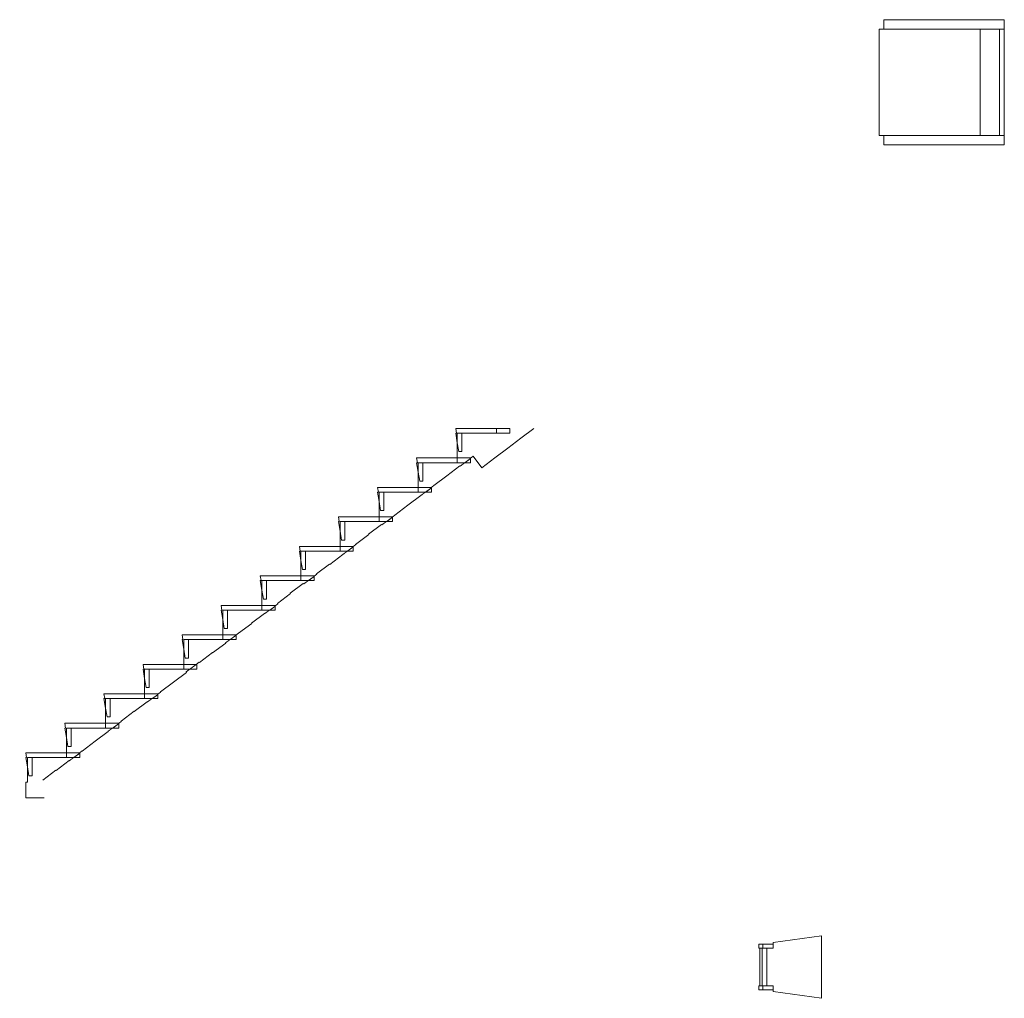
# Model space of a CAD drawing. Header units: millimetres. Extents: x 2336463 to 2579121, y 595385 to 778077.
# Drawn here: x 2506594 to 2512891, y 710034 to 716290 of the extents above; entities that cross this region are included whole.
import ezdxf

# ---------------------------------------------------------------- set-up
doc = ezdxf.new("R2010")
doc.units = ezdxf.units.MM
doc.header["$MEASUREMENT"] = 0
doc.linetypes.add('Wipeout_Contour', pattern=[1000, 0, -1000])
doc.layers.add('1 Планировка_Ном._пера__1', color=7, linetype='Continuous', lineweight=13)
doc.layers.add('Конструктив - Лестницы', color=7, linetype='Continuous')
doc.layers.add('Конструктив - Лестницы_Ном._пера__11', color=7, linetype='Continuous', lineweight=15, true_color=0x6c80ff)
doc.layers.add('Конструктив - Лестницы_Ном._пера__91', color=7, linetype='Continuous', lineweight=13, true_color=0x5e5eff)

# ---------------------------------------------------------------- blocks, each defined once
blk = doc.blocks.new('Кресло Бамбуковое 25')
at = {"layer": '1 Планировка_Ном._пера__1', "color": 7, "linetype": 'Continuous', "lineweight": 13}
for p, q in [((60, 800), (0, 800)), ((0, 800), (0, 30)), ((60, 30), (60, 800)), ((60, 800), (740, 800)), ((60, 770), (740, 770)), ((800, 800), (740, 800)), ((740, 800), (740, 30)), ((800, 30), (800, 800)), ((60, 644.9), (740, 644.9)), ((0, 30), (60, 30)), ((60, 0), (60, 30)), ((60, 0), (740, 0)), ((740, 30), (800, 30)), ((740, 0), (740, 30))]:
    blk.add_line(p, q, dxfattribs=at)
blk = doc.blocks.new('Обеденный Стул 01 25')
at = {"layer": '1 Планировка_Ном._пера__1', "color": 7, "linetype": 'Continuous', "lineweight": 13}
for p, q in [((79.4, 380), (320.6, 380)), ((54.4, 375), (79.4, 375)), ((345.6, 375), (320.6, 375))]:
    blk.add_line(p, q, dxfattribs=at)
at = {"layer": '1 Планировка_Ном._пера__1', "color": 7, "linetype": 'Continuous', "lineweight": 13, "flags": 128}
for points in [[(54.4, 310), (79.4, 310), (79.4, 400), (54.4, 400)], [(79.4, 350), (320.6, 350), (320.6, 395), (79.4, 395)], [(345.6, 310), (320.6, 310), (320.6, 400), (345.6, 400)], [(0, 0), (400, 0), (355.7, 310), (320.6, 310), (320.6, 350), (79.4, 350), (79.4, 310), (44.3, 310)]]:
    blk.add_lwpolyline(points, close=True, dxfattribs=at)

msp = doc.modelspace()

# ---------------------------------------------------------------- block references
at = {"layer": '1 Планировка_Ном._пера__1', "color": 7, "linetype": 'Continuous', "lineweight": 13, "zscale": 1000, "rotation": 270}
msp.add_blockref('Кресло Бамбуковое 25', (2512091.2, 716290.2), dxfattribs=at)
at = {"layer": '1 Планировка_Ном._пера__1', "color": 7, "linetype": 'Continuous', "lineweight": 13, "xscale": -1, "zscale": 1000, "rotation": 90}
msp.add_blockref('Обеденный Стул 01 25', (2511721.9, 710434.2), dxfattribs=at)

# ---------------------------------------------------------------- wipeouts: each hides what was drawn before it
at = {"color": 254, "linetype": 'Wipeout_Contour', "lineweight": 0, "ltscale": 10435579.53771857}
msp.add_wipeout([(2509382.5, 713646.7), (2509402.2, 713528.7), (2509422.5, 713528.7), (2509422.5, 713646.7)], dxfattribs=at).dxf.layer = 'Конструктив - Лестницы'
at = {"color": 254, "linetype": 'Wipeout_Contour', "lineweight": 0, "ltscale": 10434411.48867676}
msp.add_wipeout([(2509132.5, 713458.2), (2509152.2, 713340.2), (2509172.5, 713340.2), (2509172.5, 713458.2)], dxfattribs=at).dxf.layer = 'Конструктив - Лестницы'
at = {"color": 254, "linetype": 'Wipeout_Contour', "lineweight": 0, "ltscale": 10433243.45918261}
msp.add_wipeout([(2508882.5, 713269.8), (2508902.2, 713151.8), (2508922.5, 713151.8), (2508922.5, 713269.8)], dxfattribs=at).dxf.layer = 'Конструктив - Лестницы'
at = {"color": 254, "linetype": 'Wipeout_Contour', "lineweight": 0, "ltscale": 10432075.44924267}
msp.add_wipeout([(2508632.5, 713081.3), (2508652.2, 712963.3), (2508672.5, 712963.3), (2508672.5, 713081.3)], dxfattribs=at).dxf.layer = 'Конструктив - Лестницы'
at = {"color": 254, "linetype": 'Wipeout_Contour', "lineweight": 0, "ltscale": 10430907.45886353}
msp.add_wipeout([(2508382.5, 712892.8), (2508402.2, 712774.8), (2508422.5, 712774.8), (2508422.5, 712892.8)], dxfattribs=at).dxf.layer = 'Конструктив - Лестницы'
at = {"color": 254, "linetype": 'Wipeout_Contour', "lineweight": 0, "ltscale": 10429739.48805175}
msp.add_wipeout([(2508132.5, 712704.4), (2508152.2, 712586.4), (2508172.5, 712586.4), (2508172.5, 712704.4)], dxfattribs=at).dxf.layer = 'Конструктив - Лестницы'
at = {"color": 254, "linetype": 'Wipeout_Contour', "lineweight": 0, "ltscale": 10428571.53681391}
msp.add_wipeout([(2507882.5, 712515.9), (2507902.2, 712397.9), (2507922.5, 712397.9), (2507922.5, 712515.9)], dxfattribs=at).dxf.layer = 'Конструктив - Лестницы'
at = {"color": 254, "linetype": 'Wipeout_Contour', "lineweight": 0, "ltscale": 10427403.60515657}
msp.add_wipeout([(2507632.5, 712327.5), (2507652.2, 712209.5), (2507672.5, 712209.5), (2507672.5, 712327.5)], dxfattribs=at).dxf.layer = 'Конструктив - Лестницы'
at = {"color": 254, "linetype": 'Wipeout_Contour', "lineweight": 0, "ltscale": 10426235.69308634}
msp.add_wipeout([(2507382.5, 712139), (2507402.2, 712021), (2507422.5, 712021), (2507422.5, 712139)], dxfattribs=at).dxf.layer = 'Конструктив - Лестницы'
at = {"color": 254, "linetype": 'Wipeout_Contour', "lineweight": 0, "ltscale": 10425067.80060979}
msp.add_wipeout([(2507132.5, 711950.5), (2507152.2, 711832.5), (2507172.5, 711832.5), (2507172.5, 711950.5)], dxfattribs=at).dxf.layer = 'Конструктив - Лестницы'
at = {"color": 254, "linetype": 'Wipeout_Contour', "lineweight": 0, "ltscale": 10423899.9277335}
msp.add_wipeout([(2506882.5, 711762.1), (2506902.2, 711644.1), (2506922.5, 711644.1), (2506922.5, 711762.1)], dxfattribs=at).dxf.layer = 'Конструктив - Лестницы'
at = {"color": 254, "linetype": 'Wipeout_Contour', "lineweight": 0, "ltscale": 10422732.07446406}
msp.add_wipeout([(2506632.5, 711573.6), (2506652.2, 711455.6), (2506672.5, 711455.6), (2506672.5, 711573.6)], dxfattribs=at).dxf.layer = 'Конструктив - Лестницы'
at = {"color": 254, "linetype": 'Wipeout_Contour', "lineweight": 0, "ltscale": 7816784.041075777}
msp.add_wipeout([(2506632.5, 711344.5), (2506593.6, 711315.2), (2506632.5, 711315.2)], dxfattribs=at).dxf.layer = 'Конструктив - Лестницы'

# ---------------------------------------------------------------- next in the draw order: wipeouts: each hides what was drawn before it
at = {"color": 254, "linetype": 'Wipeout_Contour', "lineweight": 0, "ltscale": 10436233.5897624}
msp.add_wipeout([(2509727.5, 713676.7), (2509382.5, 713676.7), (2509387.5, 713646.7), (2509727.5, 713646.7)], dxfattribs=at).dxf.layer = 'Конструктив - Лестницы'
at = {"color": 254, "linetype": 'Wipeout_Contour', "lineweight": 0, "ltscale": 10435065.53545088}
msp.add_wipeout([(2509477.5, 713488.2), (2509132.5, 713488.2), (2509137.5, 713458.2), (2509477.5, 713458.2)], dxfattribs=at).dxf.layer = 'Конструктив - Лестницы'
at = {"color": 254, "linetype": 'Wipeout_Contour', "lineweight": 0, "ltscale": 10433897.5006846}
msp.add_wipeout([(2509227.5, 713299.8), (2508882.5, 713299.8), (2508887.5, 713269.8), (2509227.5, 713269.8)], dxfattribs=at).dxf.layer = 'Конструктив - Лестницы'
at = {"color": 254, "linetype": 'Wipeout_Contour', "lineweight": 0, "ltscale": 10432729.48547014}
msp.add_wipeout([(2508977.5, 713111.3), (2508632.5, 713111.3), (2508637.5, 713081.3), (2508977.5, 713081.3)], dxfattribs=at).dxf.layer = 'Конструктив - Лестницы'
at = {"color": 254, "linetype": 'Wipeout_Contour', "lineweight": 0, "ltscale": 10431561.48981407}
msp.add_wipeout([(2508727.5, 712922.8), (2508382.5, 712922.8), (2508387.5, 712892.8), (2508727.5, 712892.8)], dxfattribs=at).dxf.layer = 'Конструктив - Лестницы'
at = {"color": 254, "linetype": 'Wipeout_Contour', "lineweight": 0, "ltscale": 10430393.51372295}
msp.add_wipeout([(2508477.5, 712734.4), (2508132.5, 712734.4), (2508137.5, 712704.4), (2508477.5, 712704.4)], dxfattribs=at).dxf.layer = 'Конструктив - Лестницы'
at = {"color": 254, "linetype": 'Wipeout_Contour', "lineweight": 0, "ltscale": 10429225.55720336}
msp.add_wipeout([(2508227.5, 712545.9), (2507882.5, 712545.9), (2507887.5, 712515.9), (2508227.5, 712515.9)], dxfattribs=at).dxf.layer = 'Конструктив - Лестницы'
at = {"color": 254, "linetype": 'Wipeout_Contour', "lineweight": 0, "ltscale": 10428057.62026186}
msp.add_wipeout([(2507977.5, 712357.5), (2507632.5, 712357.5), (2507637.5, 712327.5), (2507977.5, 712327.5)], dxfattribs=at).dxf.layer = 'Конструктив - Лестницы'
at = {"color": 254, "linetype": 'Wipeout_Contour', "lineweight": 0, "ltscale": 10426889.70290506}
msp.add_wipeout([(2507727.5, 712169), (2507382.5, 712169), (2507387.5, 712139), (2507727.5, 712139)], dxfattribs=at).dxf.layer = 'Конструктив - Лестницы'
at = {"color": 254, "linetype": 'Wipeout_Contour', "lineweight": 0, "ltscale": 10425721.80513952}
msp.add_wipeout([(2507477.5, 711980.5), (2507132.5, 711980.5), (2507137.5, 711950.5), (2507477.5, 711950.5)], dxfattribs=at).dxf.layer = 'Конструктив - Лестницы'
at = {"color": 254, "linetype": 'Wipeout_Contour', "lineweight": 0, "ltscale": 10424553.92697182}
msp.add_wipeout([(2507227.5, 711792.1), (2506882.5, 711792.1), (2506887.5, 711762.1), (2507227.5, 711762.1)], dxfattribs=at).dxf.layer = 'Конструктив - Лестницы'
at = {"color": 254, "linetype": 'Wipeout_Contour', "lineweight": 0, "ltscale": 10423386.06840856}
msp.add_wipeout([(2506977.5, 711603.6), (2506632.5, 711603.6), (2506637.5, 711573.6), (2506977.5, 711573.6)], dxfattribs=at).dxf.layer = 'Конструктив - Лестницы'

# ---------------------------------------------------------------- next in the draw order: wipeouts: each hides what was drawn before it
at = {"color": 254, "linetype": 'Wipeout_Contour', "lineweight": 0, "ltscale": 20845582.3922145}
msp.add_wipeout([(2506632.5, 711415.2), (2506632.5, 711344.5), (2506936.4, 711573.6), (2506672.5, 711573.6), (2506672.5, 711455.6), (2506652.2, 711455.6), (2506642.6, 711513), (2506642.6, 711415.2)], dxfattribs=at).dxf.layer = 'Конструктив - Лестницы'

# ---------------------------------------------------------------- next in the draw order: linework, layer by layer
at = {"layer": 'Конструктив - Лестницы_Ном._пера__11', "color": 171, "linetype": 'Continuous', "lineweight": 15, "true_color": 0x6c80ff}
for p, q in [((2506632.5, 711603.6), (2506637.5, 711573.6)), ((2506632.5, 711573.6), (2506637.5, 711573.6)), ((2506642.6, 711513), (2506632.5, 711573.6)), ((2506642.6, 711573.6), (2506672.5, 711573.6)), ((2506672.5, 711573.6), (2506672.5, 711455.6)), ((2506652.2, 711455.6), (2506642.6, 711513)), ((2506672.5, 711455.6), (2506652.2, 711455.6))]:
    msp.add_line(p, q, dxfattribs=at)
at = {"layer": 'Конструктив - Лестницы_Ном._пера__91', "color": 171, "linetype": 'Continuous', "lineweight": 13, "true_color": 0x5e5eff}
for p, q in [((2506642.6, 711573.6), (2506642.6, 711513)), ((2506642.6, 711513), (2506642.6, 711415.2)), ((2506825, 711492), (2506741.7, 711429.2)), ((2506826.1, 711490.6), (2506825, 711492)), ((2506632.5, 711315.2), (2506632.5, 711415.2)), ((2506642.6, 711415.2), (2506632.5, 711415.2)), ((2506632.5, 711315.2), (2506749.1, 711315.2))]:
    msp.add_line(p, q, dxfattribs=at)

# ---------------------------------------------------------------- next in the draw order: wipeouts: each hides what was drawn before it
at = {"color": 254, "linetype": 'Wipeout_Contour', "lineweight": 0, "ltscale": 18242102.73620889}
msp.add_wipeout([(2506892.6, 711701.5), (2506892.6, 711603.6), (2506976.2, 711603.6), (2507186.4, 711762.1), (2506922.5, 711762.1), (2506922.5, 711644.1), (2506902.2, 711644.1)], dxfattribs=at).dxf.layer = 'Конструктив - Лестницы'

# ---------------------------------------------------------------- next in the draw order: linework, layer by layer
at = {"layer": 'Конструктив - Лестницы_Ном._пера__11', "color": 171, "linetype": 'Continuous', "lineweight": 15, "true_color": 0x6c80ff}
for p, q in [((2506882.5, 711792.1), (2506887.5, 711762.1)), ((2506882.5, 711762.1), (2506887.5, 711762.1)), ((2506892.6, 711701.5), (2506882.5, 711762.1)), ((2506892.6, 711762.1), (2506922.5, 711762.1)), ((2506922.5, 711762.1), (2506922.5, 711644.1)), ((2506902.2, 711644.1), (2506892.6, 711701.5)), ((2506922.5, 711644.1), (2506902.2, 711644.1)), ((2506892.6, 711603.6), (2506632.5, 711603.6)), ((2506672.5, 711573.6), (2506892.6, 711573.6))]:
    msp.add_line(p, q, dxfattribs=at)
at = {"layer": 'Конструктив - Лестницы_Ном._пера__91', "color": 171, "linetype": 'Continuous', "lineweight": 13, "true_color": 0x5e5eff}
for p, q in [((2506892.6, 711762.1), (2506892.6, 711701.5)), ((2506892.6, 711701.5), (2506892.6, 711603.6)), ((2507077.2, 711677.6), (2507077.3, 711677.5)), ((2506892.6, 711603.6), (2506892.6, 711573.6))]:
    msp.add_line(p, q, dxfattribs=at)

# ---------------------------------------------------------------- next in the draw order: wipeouts: each hides what was drawn before it
at = {"color": 254, "linetype": 'Wipeout_Contour', "lineweight": 0, "ltscale": 18244146.50115009}
msp.add_wipeout([(2507142.6, 711792.1), (2507226.2, 711792.1), (2507436.4, 711950.5), (2507172.5, 711950.5), (2507172.5, 711832.5), (2507152.2, 711832.5), (2507142.6, 711889.9)], dxfattribs=at).dxf.layer = 'Конструктив - Лестницы'
at = {"color": 254, "linetype": 'Wipeout_Contour', "lineweight": 0, "ltscale": 10424003.31327362}
msp.add_wipeout([(2506936.4, 711573.6), (2506977.5, 711573.6), (2506977.5, 711603.6), (2506976.2, 711603.6)], dxfattribs=at).dxf.layer = 'Конструктив - Лестницы'

# ---------------------------------------------------------------- next in the draw order: linework, layer by layer
at = {"layer": 'Конструктив - Лестницы_Ном._пера__11', "color": 171, "linetype": 'Continuous', "lineweight": 15, "true_color": 0x6c80ff}
for p, q in [((2507132.5, 711980.5), (2507137.5, 711950.5)), ((2507132.5, 711950.5), (2507137.5, 711950.5)), ((2507142.6, 711889.9), (2507132.5, 711950.5)), ((2507142.6, 711950.5), (2507172.5, 711950.5)), ((2507152.2, 711832.5), (2507142.6, 711889.9)), ((2507172.5, 711950.5), (2507172.5, 711832.5)), ((2507172.5, 711832.5), (2507152.2, 711832.5)), ((2507142.6, 711792.1), (2506882.5, 711792.1)), ((2506922.5, 711762.1), (2507142.6, 711762.1)), ((2506977.5, 711603.6), (2506892.6, 711603.6)), ((2506892.6, 711573.6), (2506977.5, 711573.6)), ((2506977.5, 711573.6), (2506977.5, 711603.6))]:
    msp.add_line(p, q, dxfattribs=at)
at = {"layer": 'Конструктив - Лестницы_Ном._пера__91', "color": 171, "linetype": 'Continuous', "lineweight": 13, "true_color": 0x5e5eff}
for p, q in [((2507142.6, 711950.5), (2507142.6, 711889.9)), ((2507142.6, 711889.9), (2507142.6, 711792.1)), ((2507326.1, 711867.5), (2507325.1, 711868.9)), ((2507142.6, 711792.1), (2507142.6, 711762.1)), ((2507077.3, 711677.5), (2506993.9, 711614.7)), ((2506993.3, 711615.5), (2506910, 711552.7)), ((2506993.9, 711614.7), (2506993.3, 711615.5)), ((2506909.4, 711553.4), (2506826.1, 711490.6)), ((2506910, 711552.7), (2506909.4, 711553.4))]:
    msp.add_line(p, q, dxfattribs=at)

# ---------------------------------------------------------------- next in the draw order: wipeouts: each hides what was drawn before it
at = {"color": 254, "linetype": 'Wipeout_Contour', "lineweight": 0, "ltscale": 18246190.30046841}
msp.add_wipeout([(2507402.2, 712021), (2507392.6, 712078.4), (2507392.6, 711980.5), (2507476.2, 711980.5), (2507686.4, 712139), (2507422.5, 712139), (2507422.5, 712021)], dxfattribs=at).dxf.layer = 'Конструктив - Лестницы'
at = {"color": 254, "linetype": 'Wipeout_Contour', "lineweight": 0, "ltscale": 10425171.16435225}
msp.add_wipeout([(2507186.4, 711762.1), (2507227.5, 711762.1), (2507227.5, 711792.1), (2507226.2, 711792.1)], dxfattribs=at).dxf.layer = 'Конструктив - Лестницы'

# ---------------------------------------------------------------- next in the draw order: linework, layer by layer
at = {"layer": 'Конструктив - Лестницы_Ном._пера__11', "color": 171, "linetype": 'Continuous', "lineweight": 15, "true_color": 0x6c80ff}
for p, q in [((2507382.5, 712169), (2507387.5, 712139)), ((2507382.5, 712139), (2507387.5, 712139)), ((2507392.6, 712078.4), (2507382.5, 712139)), ((2507392.6, 712139), (2507422.5, 712139)), ((2507402.2, 712021), (2507392.6, 712078.4)), ((2507422.5, 712139), (2507422.5, 712021)), ((2507422.5, 712021), (2507402.2, 712021)), ((2507392.6, 711980.5), (2507132.5, 711980.5)), ((2507172.5, 711950.5), (2507392.6, 711950.5)), ((2507227.5, 711792.1), (2507142.6, 711792.1)), ((2507142.6, 711762.1), (2507227.5, 711762.1)), ((2507227.5, 711762.1), (2507227.5, 711792.1))]:
    msp.add_line(p, q, dxfattribs=at)
at = {"layer": 'Конструктив - Лестницы_Ном._пера__91', "color": 171, "linetype": 'Continuous', "lineweight": 13, "true_color": 0x5e5eff}
for p, q in [((2507392.6, 712139), (2507392.6, 712078.4)), ((2507392.6, 712078.4), (2507392.6, 711980.5)), ((2507576.9, 712054.9), (2507576.7, 712055.1)), ((2507392.6, 711980.5), (2507392.6, 711950.5)), ((2507325.1, 711868.9), (2507241.7, 711806.1)), ((2507243.3, 711804), (2507160, 711741.2)), ((2507241.7, 711806.1), (2507243.3, 711804)), ((2507160.5, 711740.4), (2507077.2, 711677.6)), ((2507160, 711741.2), (2507160.5, 711740.4))]:
    msp.add_line(p, q, dxfattribs=at)

# ---------------------------------------------------------------- next in the draw order: wipeouts: each hides what was drawn before it
at = {"color": 254, "linetype": 'Wipeout_Contour', "lineweight": 0, "ltscale": 18248234.13413852}
msp.add_wipeout([(2507642.6, 712169), (2507726.2, 712169), (2507936.4, 712327.5), (2507672.5, 712327.5), (2507672.5, 712209.5), (2507652.2, 712209.5), (2507642.6, 712266.9)], dxfattribs=at).dxf.layer = 'Конструктив - Лестницы'
at = {"color": 254, "linetype": 'Wipeout_Contour', "lineweight": 0, "ltscale": 10426339.03481932}
msp.add_wipeout([(2507436.4, 711950.5), (2507477.5, 711950.5), (2507477.5, 711980.5), (2507476.2, 711980.5)], dxfattribs=at).dxf.layer = 'Конструктив - Лестницы'

# ---------------------------------------------------------------- next in the draw order: linework, layer by layer
at = {"layer": 'Конструктив - Лестницы_Ном._пера__11', "color": 171, "linetype": 'Continuous', "lineweight": 15, "true_color": 0x6c80ff}
for p, q in [((2507632.5, 712357.5), (2507637.5, 712327.5)), ((2507632.5, 712327.5), (2507637.5, 712327.5)), ((2507642.6, 712266.9), (2507632.5, 712327.5)), ((2507642.6, 712327.5), (2507672.5, 712327.5)), ((2507652.2, 712209.5), (2507642.6, 712266.9)), ((2507672.5, 712327.5), (2507672.5, 712209.5)), ((2507672.5, 712209.5), (2507652.2, 712209.5)), ((2507642.6, 712169), (2507382.5, 712169)), ((2507422.5, 712139), (2507642.6, 712139)), ((2507477.5, 711980.5), (2507392.6, 711980.5)), ((2507477.5, 711950.5), (2507477.5, 711980.5)), ((2507392.6, 711950.5), (2507477.5, 711950.5))]:
    msp.add_line(p, q, dxfattribs=at)
at = {"layer": 'Конструктив - Лестницы_Ном._пера__91', "color": 171, "linetype": 'Continuous', "lineweight": 13, "true_color": 0x5e5eff}
for p, q in [((2507642.6, 712327.5), (2507642.6, 712266.9)), ((2507642.6, 712266.9), (2507642.6, 712169)), ((2507827.7, 712242.4), (2507826.6, 712243.8)), ((2507642.6, 712169), (2507642.6, 712139)), ((2507576.7, 712055.1), (2507493.4, 711992.3)), ((2507494.3, 711991.2), (2507410.9, 711928.4)), ((2507493.4, 711992.3), (2507494.3, 711991.2)), ((2507409.4, 711930.3), (2507326.1, 711867.5)), ((2507410.9, 711928.4), (2507409.4, 711930.3))]:
    msp.add_line(p, q, dxfattribs=at)

# ---------------------------------------------------------------- next in the draw order: wipeouts: each hides what was drawn before it
at = {"color": 254, "linetype": 'Wipeout_Contour', "lineweight": 0, "ltscale": 18250278.00191351}
msp.add_wipeout([(2507892.6, 712357.5), (2507976.2, 712357.5), (2508186.4, 712515.9), (2507922.5, 712515.9), (2507922.5, 712397.9), (2507902.2, 712397.9), (2507892.6, 712455.3)], dxfattribs=at).dxf.layer = 'Конструктив - Лестницы'
at = {"color": 254, "linetype": 'Wipeout_Contour', "lineweight": 0, "ltscale": 10427506.92485918}
msp.add_wipeout([(2507686.4, 712139), (2507727.5, 712139), (2507727.5, 712169), (2507726.2, 712169)], dxfattribs=at).dxf.layer = 'Конструктив - Лестницы'

# ---------------------------------------------------------------- next in the draw order: linework, layer by layer
at = {"layer": 'Конструктив - Лестницы_Ном._пера__11', "color": 171, "linetype": 'Continuous', "lineweight": 15, "true_color": 0x6c80ff}
for p, q in [((2507882.5, 712545.9), (2507887.5, 712515.9)), ((2507882.5, 712515.9), (2507887.5, 712515.9)), ((2507892.6, 712455.3), (2507882.5, 712515.9)), ((2507902.2, 712397.9), (2507892.6, 712455.3)), ((2507922.5, 712515.9), (2507922.5, 712397.9)), ((2507922.5, 712397.9), (2507902.2, 712397.9)), ((2507892.6, 712357.5), (2507632.5, 712357.5)), ((2507672.5, 712327.5), (2507892.6, 712327.5)), ((2507727.5, 712169), (2507642.6, 712169)), ((2507727.5, 712139), (2507727.5, 712169)), ((2507642.6, 712139), (2507727.5, 712139))]:
    msp.add_line(p, q, dxfattribs=at)
at = {"layer": 'Конструктив - Лестницы_Ном._пера__91', "color": 171, "linetype": 'Continuous', "lineweight": 13, "true_color": 0x5e5eff}
for p, q in [((2507892.6, 712515.9), (2507892.6, 712455.3)), ((2507892.6, 712455.3), (2507892.6, 712357.5)), ((2508077, 712431.7), (2508077.4, 712431.2)), ((2507892.6, 712357.5), (2507892.6, 712327.5)), ((2507826.6, 712243.8), (2507743.3, 712180.9)), ((2507741.2, 712183.7), (2507657.9, 712120.9)), ((2507743.3, 712180.9), (2507741.2, 712183.7)), ((2507660.2, 712117.8), (2507576.9, 712054.9)), ((2507657.9, 712120.9), (2507660.2, 712117.8))]:
    msp.add_line(p, q, dxfattribs=at)

# ---------------------------------------------------------------- next in the draw order: wipeouts: each hides what was drawn before it
at = {"color": 254, "linetype": 'Wipeout_Contour', "lineweight": 0, "ltscale": 18252321.90442101}
msp.add_wipeout([(2508152.2, 712586.4), (2508142.6, 712643.8), (2508142.6, 712545.9), (2508226.2, 712545.9), (2508436.4, 712704.4), (2508172.5, 712704.4), (2508172.5, 712586.4)], dxfattribs=at).dxf.layer = 'Конструктив - Лестницы'
at = {"color": 254, "linetype": 'Wipeout_Contour', "lineweight": 0, "ltscale": 10428674.83470961}
msp.add_wipeout([(2507976.2, 712357.5), (2507936.4, 712327.5), (2507977.5, 712327.5), (2507977.5, 712357.5)], dxfattribs=at).dxf.layer = 'Конструктив - Лестницы'

# ---------------------------------------------------------------- next in the draw order: linework, layer by layer
at = {"layer": 'Конструктив - Лестницы_Ном._пера__11', "color": 171, "linetype": 'Continuous', "lineweight": 15, "true_color": 0x6c80ff}
for p, q in [((2508132.5, 712734.4), (2508137.5, 712704.4)), ((2508132.5, 712704.4), (2508137.5, 712704.4)), ((2508142.6, 712643.8), (2508132.5, 712704.4)), ((2508142.6, 712704.4), (2508172.5, 712704.4)), ((2508152.2, 712586.4), (2508142.6, 712643.8)), ((2508172.5, 712704.4), (2508172.5, 712586.4)), ((2508172.5, 712586.4), (2508152.2, 712586.4)), ((2508142.6, 712545.9), (2507882.5, 712545.9)), ((2507892.6, 712515.9), (2508142.6, 712515.9)), ((2507977.5, 712357.5), (2507892.6, 712357.5)), ((2507977.5, 712327.5), (2507977.5, 712357.5)), ((2507892.6, 712327.5), (2507977.5, 712327.5))]:
    msp.add_line(p, q, dxfattribs=at)
at = {"layer": 'Конструктив - Лестницы_Ном._пера__91', "color": 171, "linetype": 'Continuous', "lineweight": 13, "true_color": 0x5e5eff}
for p, q in [((2508142.6, 712704.4), (2508142.6, 712643.8)), ((2508142.6, 712643.8), (2508142.6, 712545.9)), ((2508324.1, 712624), (2508326.2, 712621.2)), ((2508142.6, 712545.9), (2508142.6, 712515.9)), ((2508077.4, 712431.2), (2507994.1, 712368.3)), ((2507993.3, 712369.4), (2507910, 712306.5)), ((2507994.1, 712368.3), (2507993.3, 712369.4)), ((2507911, 712305.2), (2507827.7, 712242.4)), ((2507910, 712306.5), (2507911, 712305.2))]:
    msp.add_line(p, q, dxfattribs=at)

# ---------------------------------------------------------------- next in the draw order: wipeouts: each hides what was drawn before it
at = {"color": 254, "linetype": 'Wipeout_Contour', "lineweight": 0, "ltscale": 18254365.84085494}
msp.add_wipeout([(2508392.6, 712832.2), (2508392.6, 712734.4), (2508476.2, 712734.4), (2508686.4, 712892.8), (2508422.5, 712892.8), (2508422.5, 712774.8), (2508402.2, 712774.8)], dxfattribs=at).dxf.layer = 'Конструктив - Лестницы'
at = {"color": 254, "linetype": 'Wipeout_Contour', "lineweight": 0, "ltscale": 10429842.76407325}
msp.add_wipeout([(2508186.4, 712515.9), (2508227.5, 712515.9), (2508227.5, 712545.9), (2508226.2, 712545.9)], dxfattribs=at).dxf.layer = 'Конструктив - Лестницы'

# ---------------------------------------------------------------- next in the draw order: linework, layer by layer
at = {"layer": 'Конструктив - Лестницы_Ном._пера__11', "color": 171, "linetype": 'Continuous', "lineweight": 15, "true_color": 0x6c80ff}
for p, q in [((2508382.5, 712922.8), (2508387.5, 712892.8)), ((2508382.5, 712892.8), (2508387.5, 712892.8)), ((2508392.6, 712832.2), (2508382.5, 712892.8)), ((2508422.5, 712892.8), (2508422.5, 712774.8)), ((2508402.2, 712774.8), (2508392.6, 712832.2)), ((2508422.5, 712774.8), (2508402.2, 712774.8)), ((2508392.6, 712734.4), (2508132.5, 712734.4)), ((2508172.5, 712704.4), (2508392.6, 712704.4)), ((2508227.5, 712545.9), (2508142.6, 712545.9)), ((2508227.5, 712515.9), (2508227.5, 712545.9)), ((2508142.6, 712515.9), (2508227.5, 712515.9))]:
    msp.add_line(p, q, dxfattribs=at)
at = {"layer": 'Конструктив - Лестницы_Ном._пера__91', "color": 171, "linetype": 'Continuous', "lineweight": 13, "true_color": 0x5e5eff}
for p, q in [((2508392.6, 712892.8), (2508392.6, 712832.2)), ((2508392.6, 712832.2), (2508392.6, 712734.4)), ((2508577.6, 712807.8), (2508575.7, 712810.4)), ((2508392.6, 712734.4), (2508392.6, 712704.4)), ((2508326.2, 712621.2), (2508242.9, 712558.4)), ((2508244.6, 712556.2), (2508161.2, 712493.3)), ((2508242.9, 712558.4), (2508244.6, 712556.2)), ((2508160.3, 712494.5), (2508077, 712431.7)), ((2508161.2, 712493.3), (2508160.3, 712494.5))]:
    msp.add_line(p, q, dxfattribs=at)

# ---------------------------------------------------------------- next in the draw order: wipeouts: each hides what was drawn before it
at = {"color": 254, "linetype": 'Wipeout_Contour', "lineweight": 0, "ltscale": 18256409.81155451}
msp.add_wipeout([(2508642.6, 712922.8), (2508726.2, 712922.8), (2508936.4, 713081.3), (2508672.5, 713081.3), (2508672.5, 712963.3), (2508652.2, 712963.3), (2508642.6, 713020.7)], dxfattribs=at).dxf.layer = 'Конструктив - Лестницы'
at = {"color": 254, "linetype": 'Wipeout_Contour', "lineweight": 0, "ltscale": 10431010.71311093}
msp.add_wipeout([(2508436.4, 712704.4), (2508477.5, 712704.4), (2508477.5, 712734.4), (2508476.2, 712734.4)], dxfattribs=at).dxf.layer = 'Конструктив - Лестницы'

# ---------------------------------------------------------------- next in the draw order: linework, layer by layer
at = {"layer": 'Конструктив - Лестницы_Ном._пера__11', "color": 171, "linetype": 'Continuous', "lineweight": 15, "true_color": 0x6c80ff}
for p, q in [((2508632.5, 713111.3), (2508637.5, 713081.3)), ((2508632.5, 713081.3), (2508637.5, 713081.3)), ((2508642.6, 713020.7), (2508632.5, 713081.3)), ((2508642.6, 713081.3), (2508672.5, 713081.3)), ((2508672.5, 713081.3), (2508672.5, 712963.3)), ((2508652.2, 712963.3), (2508642.6, 713020.7)), ((2508672.5, 712963.3), (2508652.2, 712963.3)), ((2508642.6, 712922.8), (2508382.5, 712922.8)), ((2508392.6, 712892.8), (2508642.6, 712892.8)), ((2508477.5, 712734.4), (2508392.6, 712734.4)), ((2508477.5, 712704.4), (2508477.5, 712734.4)), ((2508392.6, 712704.4), (2508477.5, 712704.4))]:
    msp.add_line(p, q, dxfattribs=at)
at = {"layer": 'Конструктив - Лестницы_Ном._пера__91', "color": 171, "linetype": 'Continuous', "lineweight": 13, "true_color": 0x5e5eff}
for p, q in [((2508642.6, 713081.3), (2508642.6, 713020.7)), ((2508642.6, 713020.7), (2508642.6, 712922.8)), ((2508824.5, 713000.4), (2508825.8, 712998.7)), ((2508642.6, 712922.8), (2508642.6, 712892.8)), ((2508575.7, 712810.4), (2508492.3, 712747.5)), ((2508493.3, 712746.3), (2508410, 712683.5)), ((2508492.3, 712747.5), (2508493.3, 712746.3)), ((2508407.5, 712686.8), (2508324.1, 712624)), ((2508410, 712683.5), (2508407.5, 712686.8))]:
    msp.add_line(p, q, dxfattribs=at)

# ---------------------------------------------------------------- next in the draw order: wipeouts: each hides what was drawn before it
at = {"color": 254, "linetype": 'Wipeout_Contour', "lineweight": 0, "ltscale": 18258453.81642711}
msp.add_wipeout([(2508892.6, 713111.3), (2508976.2, 713111.3), (2509186.4, 713269.8), (2508922.5, 713269.8), (2508922.5, 713151.8), (2508902.2, 713151.8), (2508892.6, 713209.2)], dxfattribs=at).dxf.layer = 'Конструктив - Лестницы'
at = {"color": 254, "linetype": 'Wipeout_Contour', "lineweight": 0, "ltscale": 10432178.68155132}
msp.add_wipeout([(2508686.4, 712892.8), (2508727.5, 712892.8), (2508727.5, 712922.8), (2508726.2, 712922.8)], dxfattribs=at).dxf.layer = 'Конструктив - Лестницы'

# ---------------------------------------------------------------- next in the draw order: linework, layer by layer
at = {"layer": 'Конструктив - Лестницы_Ном._пера__11', "color": 171, "linetype": 'Continuous', "lineweight": 15, "true_color": 0x6c80ff}
for p, q in [((2508882.5, 713299.8), (2508887.5, 713269.8)), ((2508882.5, 713269.8), (2508887.5, 713269.8)), ((2508892.6, 713209.2), (2508882.5, 713269.8)), ((2508892.6, 713269.8), (2508922.5, 713269.8)), ((2508922.5, 713269.8), (2508922.5, 713151.8)), ((2508902.2, 713151.8), (2508892.6, 713209.2)), ((2508922.5, 713151.8), (2508902.2, 713151.8)), ((2508892.6, 713111.3), (2508632.5, 713111.3)), ((2508672.5, 713081.3), (2508892.6, 713081.3)), ((2508727.5, 712922.8), (2508642.6, 712922.8)), ((2508727.5, 712892.8), (2508727.5, 712922.8)), ((2508642.6, 712892.8), (2508727.5, 712892.8))]:
    msp.add_line(p, q, dxfattribs=at)
at = {"layer": 'Конструктив - Лестницы_Ном._пера__91', "color": 171, "linetype": 'Continuous', "lineweight": 13, "true_color": 0x5e5eff}
for p, q in [((2508892.6, 713269.8), (2508892.6, 713209.2)), ((2508892.6, 713209.2), (2508892.6, 713111.3)), ((2508892.6, 713111.3), (2508892.6, 713081.3)), ((2508825.8, 712998.7), (2508742.4, 712935.9)), ((2508743.3, 712934.7), (2508660, 712871.9)), ((2508742.4, 712935.9), (2508743.3, 712934.7)), ((2508660.9, 712870.7), (2508577.6, 712807.8)), ((2508660, 712871.9), (2508660.9, 712870.7))]:
    msp.add_line(p, q, dxfattribs=at)

# ---------------------------------------------------------------- next in the draw order: wipeouts: each hides what was drawn before it
at = {"color": 254, "linetype": 'Wipeout_Contour', "lineweight": 0, "ltscale": 18260497.85551536}
msp.add_wipeout([(2509152.2, 713340.2), (2509142.6, 713397.6), (2509142.6, 713299.8), (2509226.2, 713299.8), (2509436.4, 713458.2), (2509172.5, 713458.2), (2509172.5, 713340.2)], dxfattribs=at).dxf.layer = 'Конструктив - Лестницы'
at = {"color": 254, "linetype": 'Wipeout_Contour', "lineweight": 0, "ltscale": 10433346.66948441}
msp.add_wipeout([(2508936.4, 713081.3), (2508977.5, 713081.3), (2508977.5, 713111.3), (2508976.2, 713111.3)], dxfattribs=at).dxf.layer = 'Конструктив - Лестницы'

# ---------------------------------------------------------------- next in the draw order: linework, layer by layer
at = {"layer": 'Конструктив - Лестницы_Ном._пера__11', "color": 171, "linetype": 'Continuous', "lineweight": 15, "true_color": 0x6c80ff}
for p, q in [((2509132.5, 713488.2), (2509137.5, 713458.2)), ((2509132.5, 713458.2), (2509137.5, 713458.2)), ((2509142.6, 713397.6), (2509132.5, 713458.2)), ((2509142.6, 713458.2), (2509172.5, 713458.2)), ((2509172.5, 713458.2), (2509172.5, 713340.2)), ((2509152.2, 713340.2), (2509142.6, 713397.6)), ((2509172.5, 713340.2), (2509152.2, 713340.2)), ((2509142.6, 713299.8), (2508882.5, 713299.8)), ((2508922.5, 713269.8), (2509142.6, 713269.8)), ((2508977.5, 713111.3), (2508892.6, 713111.3)), ((2508977.5, 713081.3), (2508977.5, 713111.3)), ((2508892.6, 713081.3), (2508977.5, 713081.3))]:
    msp.add_line(p, q, dxfattribs=at)
at = {"layer": 'Конструктив - Лестницы_Ном._пера__91', "color": 171, "linetype": 'Continuous', "lineweight": 13, "true_color": 0x5e5eff}
for p, q in [((2509142.6, 713458.2), (2509142.6, 713397.6)), ((2509142.6, 713397.6), (2509142.6, 713299.8)), ((2509142.6, 713299.8), (2509142.6, 713269.8)), ((2509076.2, 713186.7), (2508992.8, 713123.8)), ((2508993.3, 713123.2), (2508910, 713060.4)), ((2508992.8, 713123.8), (2508993.3, 713123.2)), ((2508907.8, 713063.2), (2508824.5, 713000.4)), ((2508910, 713060.4), (2508907.8, 713063.2))]:
    msp.add_line(p, q, dxfattribs=at)

# ---------------------------------------------------------------- next in the draw order: wipeouts: each hides what was drawn before it
at = {"color": 254, "linetype": 'Wipeout_Contour', "lineweight": 0, "ltscale": 18262541.92907593}
msp.add_wipeout([(2509402.2, 713528.7), (2509392.6, 713586.1), (2509392.6, 713488.2), (2509476.2, 713488.2), (2509686.4, 713646.7), (2509422.5, 713646.7), (2509422.5, 713528.7)], dxfattribs=at).dxf.layer = 'Конструктив - Лестницы'
at = {"color": 254, "linetype": 'Wipeout_Contour', "lineweight": 0, "ltscale": 10434514.6771458}
msp.add_wipeout([(2509226.2, 713299.8), (2509186.4, 713269.8), (2509227.5, 713269.8), (2509227.5, 713299.8)], dxfattribs=at).dxf.layer = 'Конструктив - Лестницы'

# ---------------------------------------------------------------- next in the draw order: linework, layer by layer
at = {"layer": 'Конструктив - Лестницы_Ном._пера__11', "color": 171, "linetype": 'Continuous', "lineweight": 15, "true_color": 0x6c80ff}
for p, q in [((2509382.5, 713676.7), (2509387.5, 713646.7)), ((2509382.5, 713646.7), (2509387.5, 713646.7)), ((2509392.6, 713586.1), (2509382.5, 713646.7)), ((2509392.6, 713646.7), (2509422.5, 713646.7)), ((2509422.5, 713646.7), (2509422.5, 713528.7)), ((2509402.2, 713528.7), (2509392.6, 713586.1)), ((2509422.5, 713528.7), (2509402.2, 713528.7)), ((2509392.6, 713488.2), (2509132.5, 713488.2)), ((2509172.5, 713458.2), (2509392.6, 713458.2)), ((2509227.5, 713299.8), (2509142.6, 713299.8)), ((2509227.5, 713269.8), (2509227.5, 713299.8)), ((2509142.6, 713269.8), (2509227.5, 713269.8))]:
    msp.add_line(p, q, dxfattribs=at)
at = {"layer": 'Конструктив - Лестницы_Ном._пера__91', "color": 171, "linetype": 'Continuous', "lineweight": 13, "true_color": 0x5e5eff}
for p, q in [((2509392.6, 713646.7), (2509392.6, 713586.1)), ((2509799.2, 713614.4), (2509715.9, 713551.6)), ((2509392.6, 713586.1), (2509392.6, 713488.2)), ((2509715.9, 713551.6), (2509632.5, 713488.8)), ((2509392.6, 713488.2), (2509392.6, 713458.2)), ((2509632.5, 713488.8), (2509549.2, 713426)), ((2509326.2, 713375.1), (2509242.8, 713312.3)), ((2509242.8, 713312.3), (2509159.5, 713249.5)), ((2509159.5, 713249.5), (2509076.2, 713186.7))]:
    msp.add_line(p, q, dxfattribs=at)

# ---------------------------------------------------------------- next in the draw order: wipeouts: each hides what was drawn before it
at = {"color": 254, "linetype": 'Wipeout_Contour', "lineweight": 0, "ltscale": 18264300.755386}
msp.add_wipeout([(2509642.6, 713774.6), (2509642.6, 713676.7), (2509726.2, 713676.7), (2509729.9, 713679.5), (2509672.5, 713679.5), (2509672.5, 713717.2), (2509652.2, 713717.2)], dxfattribs=at).dxf.layer = 'Конструктив - Лестницы'
at = {"color": 254, "linetype": 'Wipeout_Contour', "lineweight": 0, "ltscale": 10435682.70440975}
msp.add_wipeout([(2509476.2, 713488.2), (2509436.4, 713458.2), (2509477.5, 713458.2), (2509477.5, 713488.2)], dxfattribs=at).dxf.layer = 'Конструктив - Лестницы'

# ---------------------------------------------------------------- next in the draw order: linework, layer by layer
at = {"layer": 'Конструктив - Лестницы_Ном._пера__11', "color": 171, "linetype": 'Continuous', "lineweight": 15, "true_color": 0x6c80ff}
for p, q in [((2509642.6, 713676.7), (2509382.5, 713676.7)), ((2509422.5, 713646.7), (2509642.6, 713646.7)), ((2509477.5, 713488.2), (2509392.6, 713488.2)), ((2509477.5, 713458.2), (2509477.5, 713488.2)), ((2509392.6, 713458.2), (2509477.5, 713458.2))]:
    msp.add_line(p, q, dxfattribs=at)
at = {"layer": 'Конструктив - Лестницы_Ном._пера__91', "color": 171, "linetype": 'Continuous', "lineweight": 13, "true_color": 0x5e5eff}
for p, q in [((2509642.6, 713676.7), (2509642.6, 713646.7)), ((2509493.6, 713499.7), (2509410.3, 713436.9)), ((2509549.2, 713426), (2509493.6, 713499.7)), ((2509409.5, 713437.9), (2509326.2, 713375.1)), ((2509410.3, 713436.9), (2509409.5, 713437.9))]:
    msp.add_line(p, q, dxfattribs=at)

# ---------------------------------------------------------------- next in the draw order: wipeouts: each hides what was drawn before it
at = {"color": 254, "linetype": 'Wipeout_Contour', "lineweight": 0, "ltscale": 10436850.7510739}
msp.add_wipeout([(2509726.2, 713676.7), (2509686.4, 713646.7), (2509727.5, 713646.7), (2509727.5, 713676.7)], dxfattribs=at).dxf.layer = 'Конструктив - Лестницы'

# ---------------------------------------------------------------- next in the draw order: linework, layer by layer
at = {"layer": 'Конструктив - Лестницы_Ном._пера__11', "color": 171, "linetype": 'Continuous', "lineweight": 15, "true_color": 0x6c80ff}
msp.add_line((2509642.6, 713646.7), (2509727.5, 713646.7), dxfattribs=at)

# ---------------------------------------------------------------- next in the draw order: wipeouts: each hides what was drawn before it
at = {"color": 254, "linetype": 'Wipeout_Contour', "lineweight": 0, "ltscale": 7828015.32379242}
msp.add_wipeout([(2509729.9, 713679.5), (2509882.5, 713679.5), (2509882.5, 713794.5)], dxfattribs=at).dxf.layer = 'Конструктив - Лестницы'

# ---------------------------------------------------------------- next in the draw order: linework, layer by layer
at = {"layer": 'Конструктив - Лестницы_Ном._пера__11', "color": 171, "linetype": 'Continuous', "lineweight": 15, "true_color": 0x6c80ff}
for p, q in [((2509727.5, 713676.7), (2509642.6, 713676.7)), ((2509727.5, 713646.7), (2509727.5, 713676.7))]:
    msp.add_line(p, q, dxfattribs=at)
at = {"layer": 'Конструктив - Лестницы_Ном._пера__91', "color": 171, "linetype": 'Continuous', "lineweight": 13, "true_color": 0x5e5eff}
msp.add_line((2509882.5, 713677.3), (2509799.2, 713614.4), dxfattribs=at)

doc.saveas('drawing.dxf')
